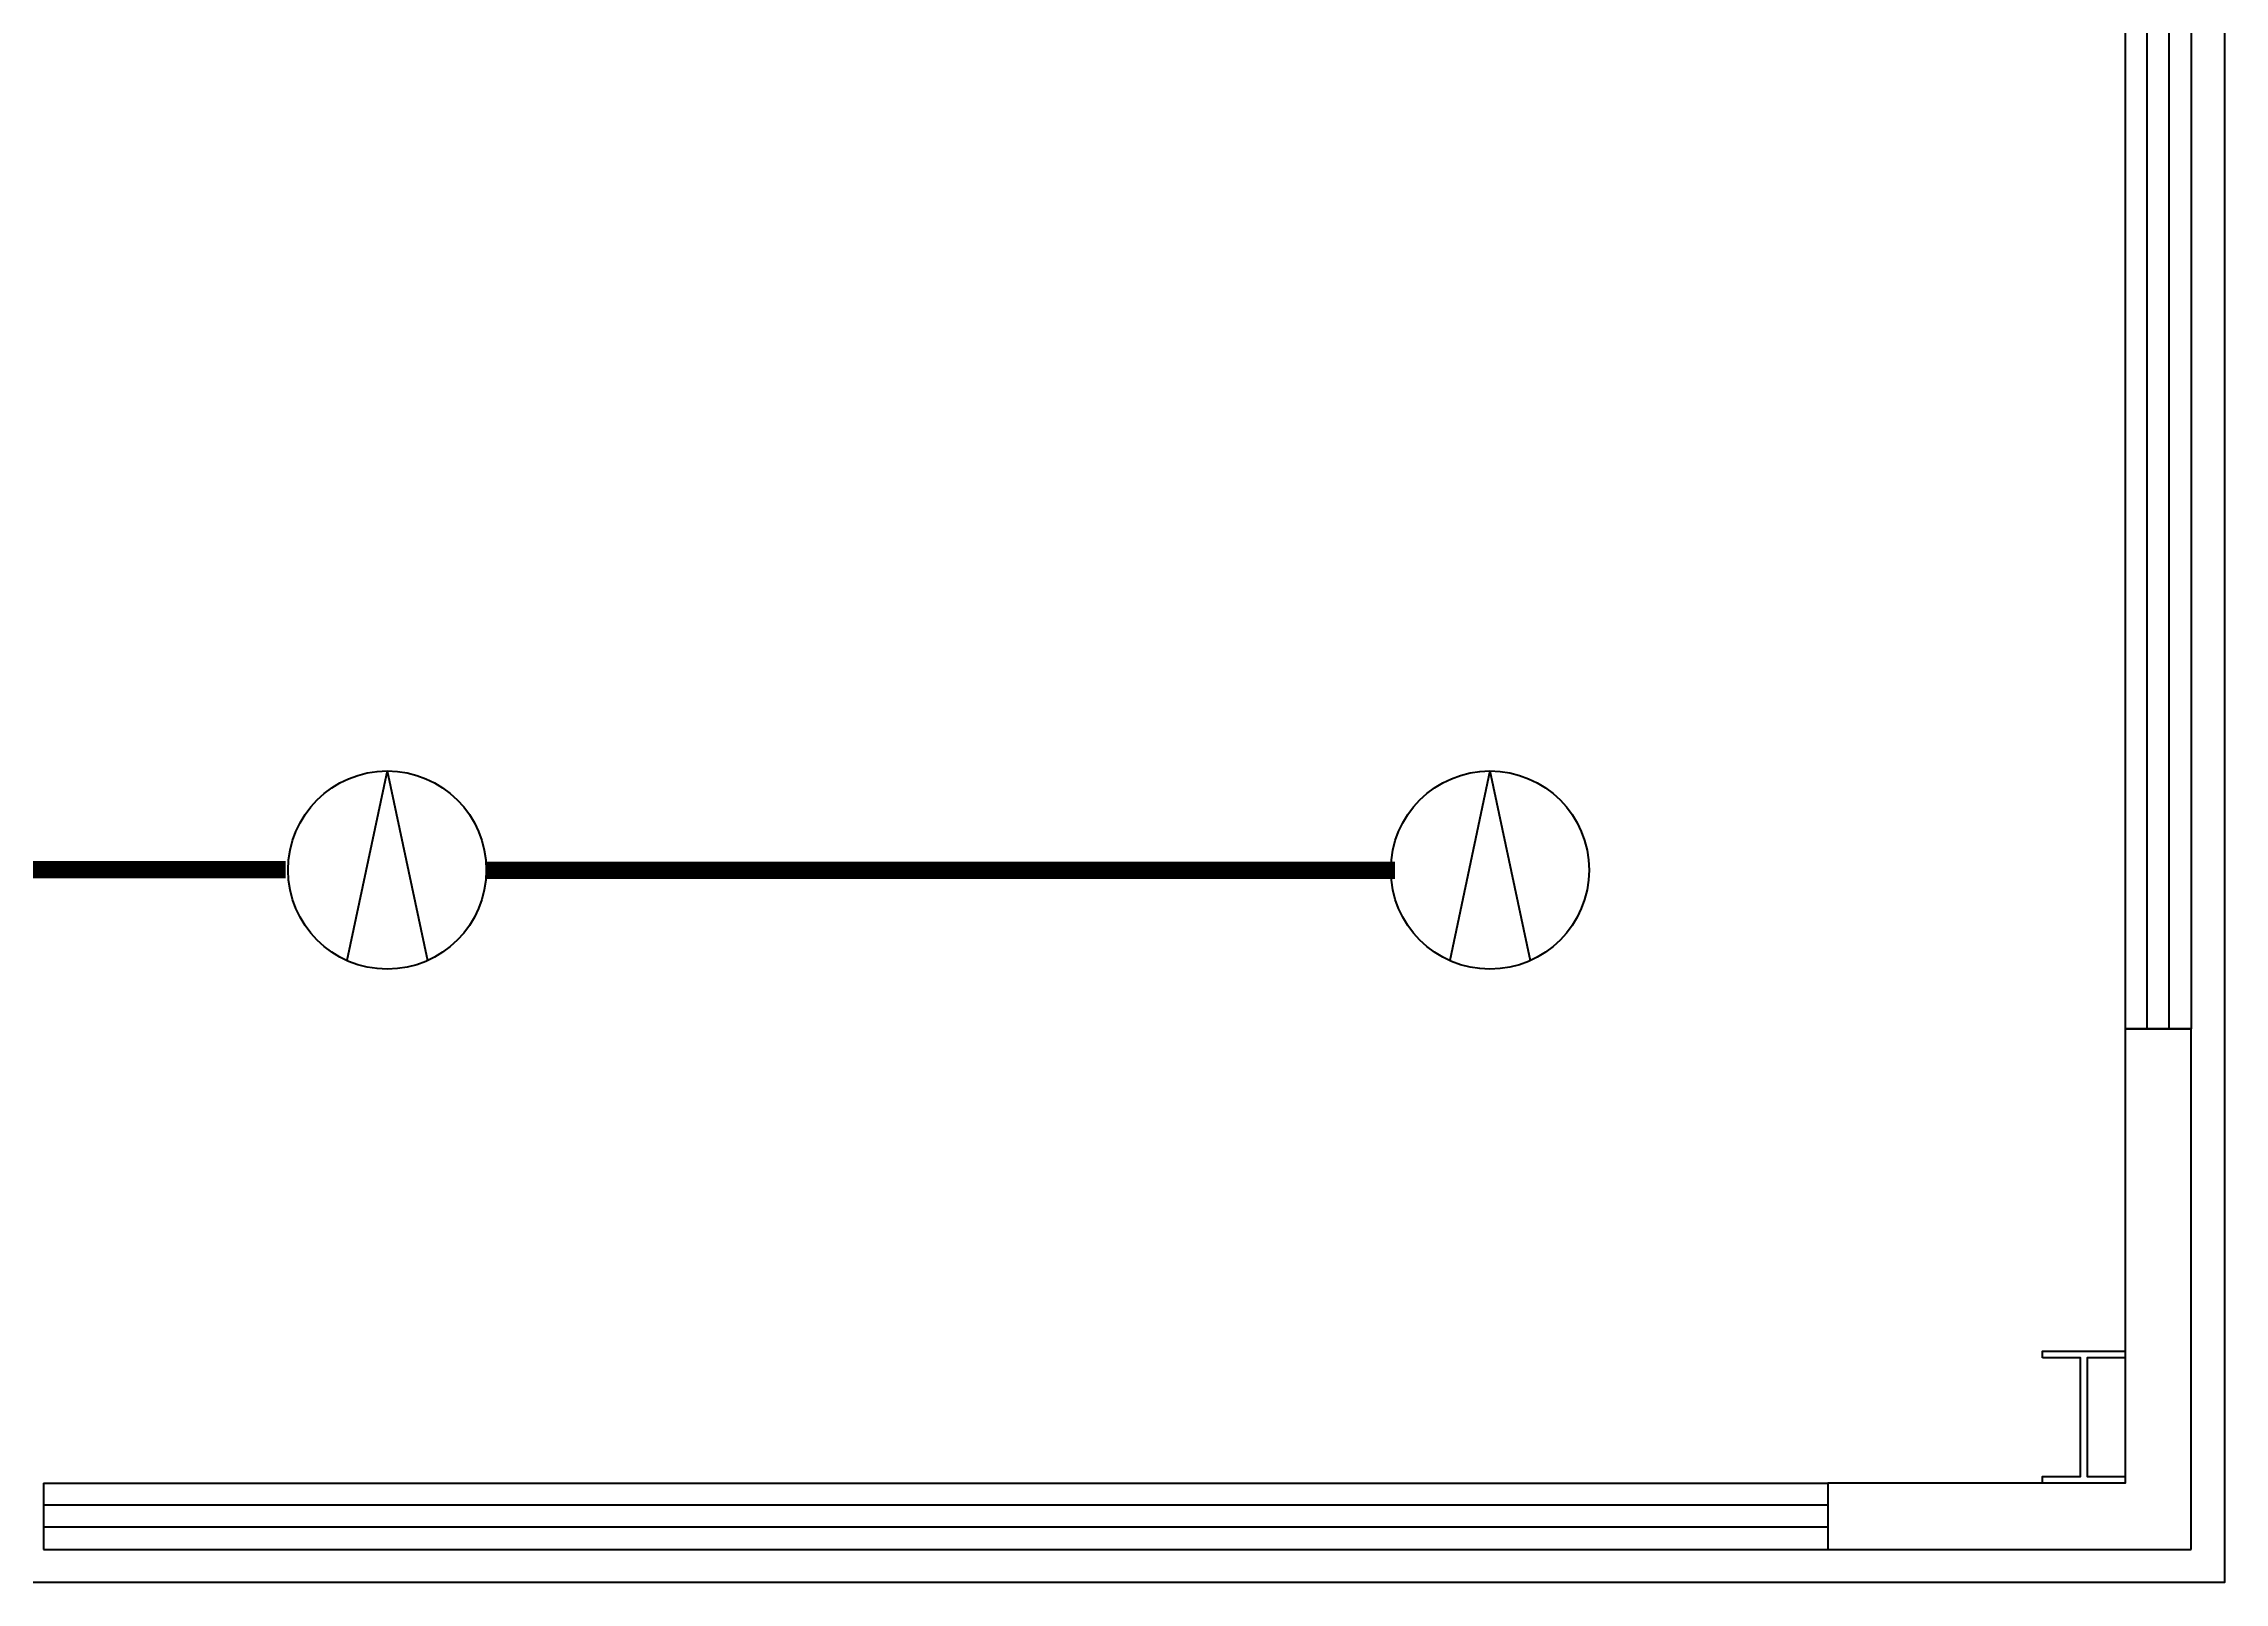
# Model space of a CAD drawing. Extents: x 12152 to 491505, y 111028 to 412681.
# Drawn here: x 89320 to 95920, y 188294 to 192952 of the extents above; entities that cross this region are included whole.
import ezdxf

# ---------------------------------------------------------------- set-up
doc = ezdxf.new("R2010")
doc.units = 0
doc.header["$LTSCALE"] = 1000
doc.header["$MEASUREMENT"] = 0
for name, color, linetype in [('COLUMN', 9, 'Continuous'), ('EQUIP-照明', 3, 'Continuous'), ('WALL', 11, 'Continuous'), ('WINDOW', 4, 'Continuous'), ('WIRE-照明', 1, 'Continuous'), ('图框(锁住)', 7, 'Continuous')]:
    doc.layers.add(name, color=color, linetype=linetype)
doc.styles.add('_TCH_LABEL', font='COMPLEX', dxfattribs={"bigfont": 'GBCBIG'})

# ---------------------------------------------------------------- blocks, each defined once
blk = doc.blocks.new('$TCHSYS$WIN2D')
for p, q in [((-0.5, 0.5), (0.5, 0.5)), ((-0.5, 0.5), (-0.5, -0.5)), ((0.5, 0.5), (0.5, -0.5)), ((0.5, 0.1667), (-0.5, 0.1667)), ((0.5, -0.1667), (-0.5, -0.1667)), ((-0.5, -0.5), (0.5, -0.5))]:
    blk.add_line(p, q)
blk = doc.blocks.new('$equip$00001177')
for q in [(-0.203, -0.457), (0.203, -0.457)]:
    blk.add_line((0, 0.5), q)
blk.add_circle((0, 0), 0.5)
at = {"style": '_TCH_LABEL', "flags": 9}
blk.add_attdef('A', (0, 0), '', height=0.00002, dxfattribs=at)

msp = doc.modelspace()

# ---------------------------------------------------------------- linework, layer by layer
at = {"layer": 'COLUMN', "color": 6}
msp.add_lwpolyline([(95369.8, 188974.2), (95369.8, 188994.2), (95619.8, 188994.2), (95619.8, 188974.2), (95504.8, 188974.2), (95504.8, 188614.2), (95619.8, 188614.2), (95619.8, 188594.2), (95369.8, 188594.2), (95369.8, 188614.2), (95484.8, 188614.2), (95484.8, 188974.2)], close=True, dxfattribs=at)
at = {"layer": 'WALL', "color": 0}
for p, q in [((95819.8, 189969.2), (95619.8, 189969.2)), ((95619.8, 189969.2), (95619.8, 188594.2)), ((95819.8, 188394.2), (95819.8, 189969.2)), ((95619.8, 188594.2), (94719.8, 188594.2)), ((94719.8, 188594.2), (94719.8, 188394.2)), ((94719.8, 188394.2), (95819.8, 188394.2))]:
    msp.add_line(p, q, dxfattribs=at)
at = {"layer": 'WIRE-照明', "linetype": 'Continuous', "const_width": 52.5}
for points in [[(86801.9, 190451.1), (90052.7, 190451.1)], [(90659.7, 190449.8), (93409.5, 190449.8)]]:
    msp.add_lwpolyline(points, dxfattribs=at)
at = {"layer": '图框(锁住)', "color": 0}
msp.add_lwpolyline([(87069.8, 214294.2), (95919.8, 214294.2), (95919.8, 188294.2), (87069.8, 188294.2)], dxfattribs=at)

# ---------------------------------------------------------------- block references
at = {"layer": 'EQUIP-照明'}
ref = msp.add_blockref('$equip$00001177', (90359.7, 190450.4), dxfattribs=dict(at, xscale=600, yscale=600, zscale=600))
ref.add_attrib('A', '深照型灯', (90359.7, 190450.4), dxfattribs={"layer": '0', "height": 0.012, "style": '_TCH_LABEL', "flags": 8})
ref = msp.add_blockref('$equip$00001177', (93697.2, 190450.4), dxfattribs=dict(at, xscale=600, yscale=600, zscale=600))
ref.add_attrib('A', '深照型灯', (93697.2, 190450.4), dxfattribs={"layer": '0', "height": 0.012, "style": '_TCH_LABEL', "flags": 8})
at = {"layer": 'WINDOW', "color": 0, "xscale": -3600, "yscale": 200, "zscale": -3600, "rotation": 90}
msp.add_blockref('$TCHSYS$WIN2D', (95719.8, 191769.2), dxfattribs=at)
at = {"layer": 'WINDOW', "color": 0, "xscale": 5400, "yscale": 200, "zscale": 5400}
msp.add_blockref('$TCHSYS$WIN2D', (92019.8, 188494.2), dxfattribs=at)

doc.saveas('drawing.dxf')
